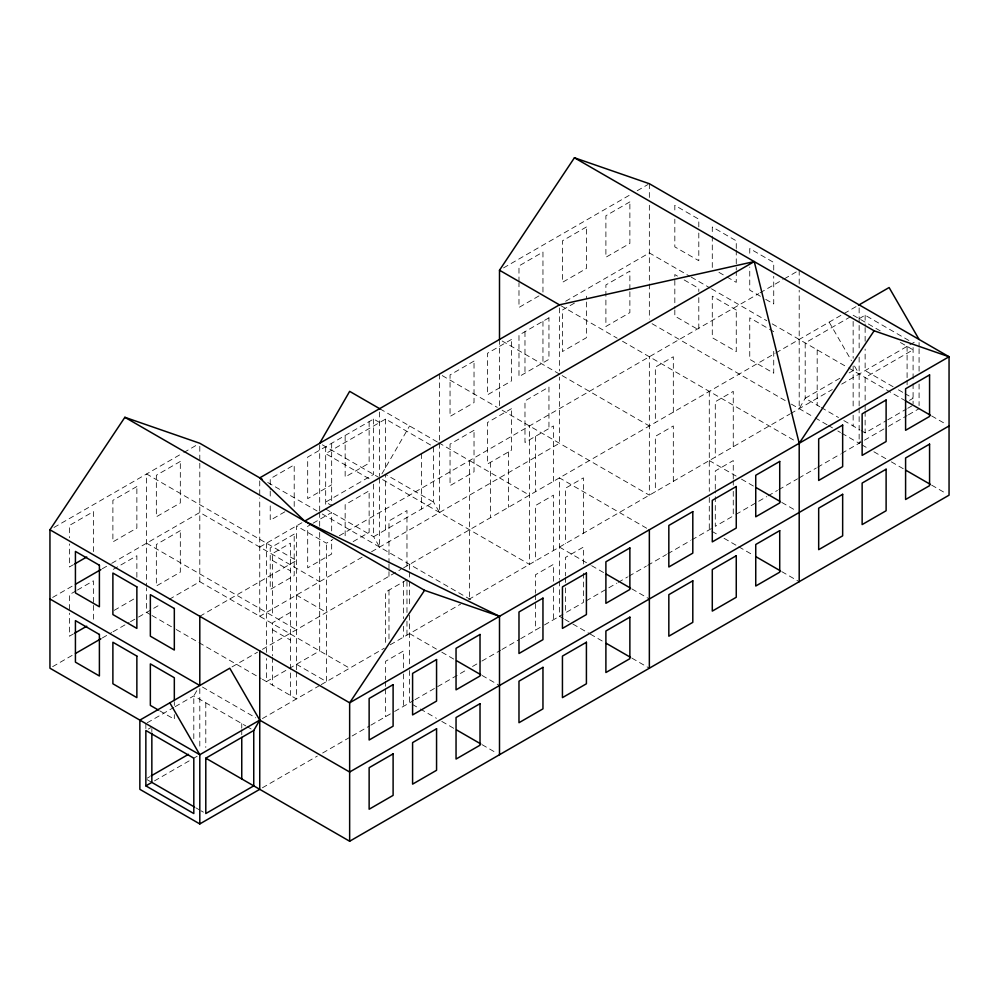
<?xml version="1.0" encoding="UTF-8"?>
<svg xmlns="http://www.w3.org/2000/svg" width="999" height="999" viewBox="0 0 999 999"><rect width="100%" height="100%" fill="white"/><g stroke="black" fill="none" stroke-linecap="round" stroke-linejoin="round"><path stroke-width="0.75" stroke-dasharray="5 3.75" d="M196.803 690.696L193.806 695.891L193.806 740.496M381.93 473.876L409.59 425.961M841.82 433.266L859.14 443.269L860.639 440.671M53.983 527.46L182.517 453.246M183.841 452.485L197.14 444.805M503.546 267.894L631.805 193.856M637.2 190.734L648.001 184.503M73.427 564.672L69.431 566.982L69.431 543.906M538.961 295.904L518.981 307.442L518.981 282.829M52.635 597.439L74.113 585.039M102.298 568.768L110.352 564.11M111.701 563.336L199.8 512.475L319.68 581.693M565.646 301.261L649.35 252.934L689.847 276.311M76.086 590.821L69.431 594.667L69.431 611.588M77.422 590.047L93.406 580.819L93.406 603.896M379.62 422.502L373.626 419.043L307.692 457.105L307.692 498.638L331.668 484.79M574.425 303.109L562.437 310.027L562.437 351.561L586.413 337.712L586.413 296.191M439.56 443.269L439.56 512.475L433.566 502.097L433.566 446.728L385.614 419.043L325.674 453.646L370.966 479.795M73.427 633.89L69.431 636.201L69.431 613.124M114.223 610.339L136.863 597.265M284.877 511.8L270.23 520.267L270.23 504.882M52.635 666.658L74.113 654.258M102.31 637.974L111.701 632.554M113.049 631.78L129.158 622.477M130.494 621.703L137.213 617.832M138.549 617.057L161.239 603.958M169.218 599.35L199.8 581.693L349.65 668.206M259.74 547.09L302.847 522.202M311.688 524.013L307.692 526.323L307.692 567.844L331.668 554.008L331.668 540.159M313.024 523.239L331.668 512.475L331.668 532.467M199.8 616.296L296.453 560.489L146.603 473.976L146.603 586.251M296.453 669.692L296.453 525.886L326.423 543.194L332.879 539.46M339.323 535.739L758.703 293.619M760.052 292.832L783.004 279.583M784.352 278.808L796.503 271.79M353.147 541.608L369.131 532.38L369.131 490.846L345.154 504.695L345.154 538.523M362.113 557.192L259.74 616.296L259.74 497.864M371.541 551.748L559.44 443.269L559.44 377.135M290.459 612.399L272.477 622.789L272.477 655.856M232.005 666.92L257.505 652.197M262.425 649.35L401.024 569.33M403.596 567.844L775.049 353.396M775.936 352.872L857.142 305.994M147.19 722.801L173.826 707.429M175.162 706.655L193.806 695.891L245.754 725.886M850.486 316.758L805.194 342.907L805.194 398.276L799.2 408.666L799.2 290.234M148.252 729.108L150.649 727.722M406.968 579.745L385.614 592.07L385.614 645.903M859.14 318.681L865.134 315.222L911.75 342.145M147.19 778.171L149.85 776.635M839.822 378.284L805.194 398.276L819.842 406.743M849.15 372.902L853.146 370.592M154.508 780.868L191.808 759.34M193.144 758.566L197.14 756.255M262.425 718.568L320.13 685.252M321.216 684.627L384.278 648.214M390.272 644.755L460.589 604.158M468.631 599.512L789.822 414.073M790.696 413.561L832.304 389.548M841.695 384.128L916.42 340.984M909.49 400.349L913.086 398.276L905.094 393.668M861.138 430.581L865.134 432.879L886.45 420.579M887.774 419.817L906.43 409.041M907.754 408.279L913.086 405.194M262.412 787.786L317.32 756.081M322.677 752.996L350.799 736.75M352.135 735.988L369.543 725.936M370.879 725.162L393.319 712.2M394.605 711.463L413.611 700.499M414.947 699.725L467.17 669.567M472.527 666.47L480.556 661.837M481.905 661.063L500.649 650.237M501.985 649.462L519.393 639.422M520.729 638.648L543.169 625.686M544.455 624.949L563.036 614.223M586.088 600.911L616.895 583.129M618.231 582.355L627.609 576.947M628.945 576.173L646.353 566.121M647.689 565.347L666.445 554.52M667.782 553.746L690.546 540.609M691.882 539.835L712.886 527.709M735.938 514.398L766.745 496.615M768.081 495.841L777.459 490.422M778.795 489.647L797.539 478.833M798.875 478.059L816.295 468.007M817.632 467.232L840.396 454.095M841.732 453.321L863.136 440.959M864.472 440.184L887.112 427.122M888.448 426.348L907.092 415.584M908.428 414.81L919.08 408.666M853.146 315.222L880.456 330.994M900.436 342.52L913.086 349.825L865.134 377.51L865.134 403.658M718.943 272.352L725.611 276.199M726.935 276.96L736.263 282.342L736.263 271.578M760.401 296.291L749.75 290.135L749.75 267.058M765.734 299.363L773.726 303.971L773.726 276.286M893.106 386.738L865.134 370.592L865.134 349.063M898.438 389.822L903.758 392.894M691.196 277.098L710.102 288.012M711.45 288.786L766.795 320.741M772.202 323.863L847.814 367.52M848.488 367.907L904.769 400.399M931.605 415.896L946.365 424.413M677.484 276.099L674.824 274.563L674.824 308.404M684.153 279.945L698.801 288.399L698.801 291.483M773.726 331.656L749.75 317.819L749.75 359.353L773.726 373.189L773.726 348.576M821.178 407.505L838.498 417.507M843.818 420.579L859.802 429.807M652.047 323.701L786.176 401.136M791.383 404.145L813.848 417.12M815.184 417.894L827.172 424.812M828.508 425.574L832.504 427.884M837.824 430.956L840.496 432.505M861.825 444.817L868.531 448.688M873.9 451.785L885.976 458.766M891.345 461.863L904.769 469.605M931.605 485.102L946.365 493.631M560.776 305.619L617.145 338.162M622.514 341.258L796.515 441.72M502.16 340.984L559.44 374.051M562.125 375.599L649.35 425.961M709.29 460.564L736.126 476.061M741.495 479.158L753.571 486.138M781.755 502.41L796.515 510.926M442.245 375.599L497.265 407.367M502.16 410.202L649.35 495.179L649.35 356.755M711.975 531.331L718.681 535.202M724.05 538.299L737.474 546.053M738.81 546.828L753.571 555.344M781.755 571.615L797.864 580.918M646.665 528.234L559.44 477.872L559.44 579.383M437.325 441.97L379.62 408.653L379.62 476.336M438.661 442.744L529.47 495.179M559.44 547.09L590.309 564.91M591.645 565.684L605.069 573.426M631.905 588.923L649.35 598.988M322.34 444.805L378.421 477.185M563.461 618.618L559.44 616.296L559.44 580.918M564.81 619.392L571.515 623.264M572.864 624.05L588.96 633.341M590.309 634.115L603.721 641.87M631.905 658.129L649.35 668.206M325.674 509.015L373.626 536.7L379.62 547.09L379.62 477.872L529.47 564.385L529.47 425.961M267.732 482.48L317.02 510.939M322.29 513.986L472.664 600.799M409.59 633.603L436.426 649.1M441.795 652.197L453.871 659.165M482.055 675.436L499.5 685.514M272.477 560.489L290.459 570.879M296.453 595.104L326.423 612.399M146.603 543.194L296.453 629.707M412.275 704.357L418.981 708.241M420.329 709.015L436.426 718.306M441.795 721.403L453.871 728.383M482.055 744.655L496.815 753.171M272.477 629.707L290.459 640.084M296.453 664.31L326.423 681.618L326.423 543.194M150.649 614.735L146.603 612.399L146.603 587.799M151.985 615.509L174.887 628.733M176.236 629.507L261.101 678.508M262.437 679.283L296.453 698.913L296.453 671.228M202.46 687.05L255.744 717.806M247.09 726.648L251.086 728.958M159.678 710.789L174.326 719.255L174.326 714.635M147.053 779.632L151.848 782.404M195.804 807.779L199.8 810.089M200.999 810.788L203.396 812.162M829.17 322.14L851.46 360.739M854.532 366.071L859.14 374.051M919.08 342.52L919.08 347.14M919.08 348.676L919.08 374.825M919.08 384.053L919.08 405.582M913.086 347.527L913.086 382.13M913.086 383.666L913.086 403.658M907.092 346.366L907.092 378.671M907.092 380.207L907.092 384.815M865.134 315.222L865.134 325.986M865.134 327.522L865.134 341.371M865.134 405.194L865.134 409.815M865.134 411.351L865.134 432.879M859.14 307.917L859.14 349.45M859.14 357.13L859.14 406.356M859.14 407.892L859.14 443.269M853.146 321.378L853.146 358.291M853.146 365.984L853.146 409.041M853.146 415.197L853.146 425.961M817.182 349.825L817.182 405.194M799.2 270.23L799.2 284.078M773.726 270.142L773.726 262.45L749.75 248.601L749.75 256.293M736.263 248.514L736.263 240.821L712.287 226.973L712.287 234.665M736.263 250.05L736.263 270.042M733.266 446.728L733.266 391.358L715.284 401.735L715.284 457.105M733.266 479.021L733.266 460.564L715.284 470.954L715.284 489.41M733.266 480.569L733.266 485.177M733.266 491.333L733.266 515.934L715.284 526.323L715.284 490.946M712.287 236.201L712.287 268.506M709.29 391.358L709.29 491.333M709.29 497.477L709.29 529.782M698.801 226.885L698.801 219.193L674.824 205.344L674.824 213.037M698.801 233.029L698.801 260.714L674.824 246.878L674.824 219.193M698.801 297.627L698.801 329.932L674.824 316.084L674.824 309.94M673.326 412.125L673.326 356.755L655.344 367.132L655.344 422.502M673.326 481.331L673.326 425.961L655.344 436.351L655.344 491.72M649.35 183.716L649.35 199.101M649.35 205.257L649.35 319.068M629.87 289.56L629.87 271.104L605.894 284.94L605.894 326.473L629.87 312.625L629.87 291.096M583.416 533.241L583.416 477.872L565.434 488.249L565.434 543.618M583.416 563.998L583.416 547.09L565.434 557.467L565.434 575.923M583.416 573.226L583.416 602.459L565.434 612.837L565.434 585.152M565.434 577.459L565.434 583.616M559.44 307.917L559.44 370.979M553.446 481.331L553.446 425.961L524.975 442.407L524.975 400.874L548.951 387.025L548.951 428.559M553.446 550.549L553.446 495.179L535.464 505.556L535.464 560.926M553.446 581.306L553.446 564.385L535.464 574.775L535.464 593.231M553.446 587.462L553.446 619.755M542.957 292.058L542.957 252.06L518.981 265.909L518.981 281.293M542.957 321.278L542.957 362.812M535.464 436.338L535.464 491.72M535.464 594.767L535.464 630.144M524.975 331.656L524.975 373.189M508.491 451.923L508.491 507.292M499.5 339.448L499.5 407.117M490.509 462.3L490.509 517.669M469.53 460.564L469.53 598.988M439.56 374.051L439.56 440.184M421.578 453.646L421.578 509.015M409.59 564.385L409.59 570.541M409.59 572.077L409.59 579.77M409.59 581.306L409.59 607.454M409.59 615.147L409.59 668.98M409.59 670.516L409.59 702.809M406.968 565.896L406.968 510.526L388.986 520.916L388.986 562.437M406.968 581.281L406.968 613.586M406.968 621.266L406.968 635.114M403.596 581.693L403.596 618.606M403.596 626.298L403.596 637.062M403.596 667.819L403.596 650.898L385.614 661.288L385.614 679.745M403.596 673.975L403.596 706.268M388.986 563.973L388.986 570.129M388.986 571.665L388.986 576.286M388.986 590.122L388.986 639.348M385.614 419.043L385.614 471.341M385.614 529.782L385.614 474.413L433.566 502.097L373.626 536.7L373.626 481.331M385.614 681.281L385.614 687.437M385.614 688.973L385.614 716.658M373.626 419.043L373.626 474.413L325.674 502.097L331.668 505.556L331.668 443.269M369.131 421.64L369.131 463.161L345.154 477.01L345.154 435.477M325.674 446.728L325.674 507.48M319.68 444.805L319.68 510.939M319.68 512.475L319.68 526.323M319.68 532.467L319.68 650.898L266.483 681.618L266.483 658.541M294.205 506.418L294.205 464.897L270.23 478.733L270.23 489.498M290.459 695.454L290.459 543.194L272.477 553.571L272.477 615.859M272.477 657.392L272.477 685.077M270.23 491.046L270.23 498.726M266.483 543.194L266.483 652.397M259.74 480.944L259.74 496.328M241.758 723.576L241.758 728.184M241.758 729.732L241.758 735.876M205.794 702.809L205.794 747.414M199.8 446.341L199.8 461.725M199.8 463.261L199.8 581.693M199.8 688.586L199.8 748.563M174.326 702.334L174.326 705.406M151.848 728.571L151.848 731.655M145.854 723.576L145.854 729.732M136.863 577.272L136.863 555.731L112.887 569.58L112.887 572.652M93.406 551.598L93.406 511.613L69.431 525.449L69.431 537.762M93.406 605.431L93.406 622.352M136.863 486.525L112.887 500.362L112.887 541.895L136.863 528.046L136.863 486.525M180.32 461.438L156.344 475.274L156.344 516.808L180.32 502.959L180.32 461.438M586.413 226.973L562.437 240.821L562.437 282.342L586.413 268.506L586.413 226.973M629.87 201.885L605.894 215.734L605.894 257.255L629.87 243.419L629.87 201.885M180.32 530.644L156.344 544.492L156.344 586.013L180.32 572.177L180.32 530.644M474.026 361.076L450.049 374.912L450.049 416.446L474.026 402.609L474.026 361.076M511.488 339.448L487.512 353.284L487.512 394.817L511.488 380.969L511.488 339.448M548.951 317.819L518.981 335.127L518.981 376.648L548.951 359.34L548.951 317.819M294.205 534.103L270.23 547.952L270.23 589.472L294.205 575.636L294.205 534.103M474.026 430.294L450.049 444.13L450.049 485.664L474.026 471.815L474.026 430.294M511.488 408.666L487.512 422.502L487.512 464.036L511.488 450.187L511.488 408.666M736.263 310.027L712.287 296.191L712.287 337.712L736.263 351.561L736.263 310.027"/><path stroke-width="1.5" d="M319.68 443.269L349.65 391.358L380.282 409.041M253.746 730.494L205.794 758.179L205.794 813.548L253.746 785.863L253.746 730.494L259.74 720.117L229.77 668.206L139.86 720.117L139.86 789.322L199.8 823.938L259.74 789.322L259.74 650.898M949.05 425.961L349.65 772.027L259.74 720.117L199.8 754.72L49.95 668.206L49.95 529.782L124.875 417.307L199.8 443.269L262.4 479.408M499.5 339.448L499.5 270.23L574.425 157.767L649.35 183.716L949.05 356.755L949.05 495.179L349.65 841.233L205.794 758.179M499.5 754.72L499.5 616.296L424.575 590.334L349.65 702.809L349.65 841.233M799.2 581.693L799.2 443.269L874.125 330.794L949.05 356.755L349.65 702.809L49.95 529.782M74.763 563.911L86.751 556.98M75.449 584.265L100.961 569.542M799.2 443.269L754.245 261.588L559.44 304.845L259.74 477.872L304.695 521.128L499.5 616.296M74.763 633.116L86.751 626.198M75.462 653.483L100.961 638.761M304.695 521.128L754.245 261.588M858.478 305.219L889.11 287.537L919.08 339.448M151.186 775.873L188.474 754.332M145.854 785.863L193.806 813.548L193.806 758.179L145.854 730.494L145.854 785.863L151.848 782.404L194.468 807.017M574.425 157.767L874.125 330.794M906.105 401.173L930.269 415.122M906.105 470.379L930.269 484.328M499.5 270.23L559.44 304.845M756.255 487.687L780.419 501.635M756.255 556.893L780.419 570.841M606.405 574.2L630.569 588.149M606.405 643.418L630.569 657.354M124.875 417.307L424.575 590.334M456.555 660.714L480.719 674.662M456.555 729.932L480.719 743.88M49.95 598.988L199.8 685.514L199.8 616.296M158.341 710.027L150.35 705.406L150.35 663.885L174.326 677.722L174.326 700.799M169.83 702.809L199.8 754.72L199.8 823.938M649.35 529.782L649.35 668.206M241.758 737.412L241.758 778.945M151.848 733.191L151.848 782.404M393.107 684.64L369.131 698.488L369.131 740.009L393.107 726.173L393.107 684.64M436.563 659.552L412.587 673.401L412.587 714.922L436.563 701.086L436.563 659.552M480.019 634.465L456.043 648.301L456.043 689.834L480.019 675.986L480.019 634.465M542.957 598.126L518.981 611.975L518.981 653.496L542.957 639.66L542.957 598.126M586.413 573.039L562.437 586.875L562.437 628.408L586.413 614.56L586.413 573.039M629.87 547.952L605.894 561.788L605.894 603.321L629.87 589.472L629.87 547.952M692.806 511.613L668.831 525.449L668.831 566.982L692.806 553.134L692.806 511.613M736.263 486.525L712.287 500.362L712.287 541.895L736.263 528.046L736.263 486.525M779.72 461.438L755.744 475.274L755.744 516.808L779.72 502.959L779.72 461.438M842.656 425.099L818.681 438.936L818.681 480.469L842.656 466.62L842.656 425.099M886.113 400.012L862.137 413.848L862.137 455.382L886.113 441.533L886.113 400.012M929.569 374.912L905.594 388.761L905.594 430.294L929.569 416.446L929.569 374.912M393.107 753.858L369.131 767.694L369.131 809.227L393.107 795.379L393.107 753.858M436.563 728.771L412.587 742.607L412.587 784.14L436.563 770.291L436.563 728.771M480.019 703.671L456.043 717.519L456.043 759.053L480.019 745.204L480.019 703.671M542.957 667.344L518.981 681.181L518.981 722.714L542.957 708.865L542.957 667.344M586.413 642.245L562.437 656.093L562.437 697.627L586.413 683.778L586.413 642.245M629.87 617.157L605.894 631.006L605.894 672.527L629.87 658.691L629.87 617.157M692.806 580.819L668.831 594.667L668.831 636.201L692.806 622.352L692.806 580.819M736.263 555.731L712.287 569.58L712.287 611.101L736.263 597.265L736.263 555.731M779.72 530.644L755.744 544.492L755.744 586.013L779.72 572.177L779.72 530.644M842.656 494.305L818.681 508.154L818.681 549.675L842.656 535.839L842.656 494.305M886.113 469.218L862.137 483.066L862.137 524.587L886.113 510.751L886.113 469.218M929.569 444.13L905.594 457.979L905.594 499.5L929.569 485.664L929.569 444.13M99.4 565.247L75.424 551.411L75.424 592.931L99.4 606.78L99.4 565.247M136.863 586.875L112.887 573.039L112.887 614.56L136.863 628.408L136.863 586.875M174.326 608.503L150.35 594.667L150.35 636.188L174.326 650.037L174.326 608.503M99.4 634.465L75.424 620.616L75.424 662.15L99.4 675.986L99.4 634.465M136.863 656.093L112.887 642.245L112.887 683.778L136.863 697.627L136.863 656.093"/></g></svg>
